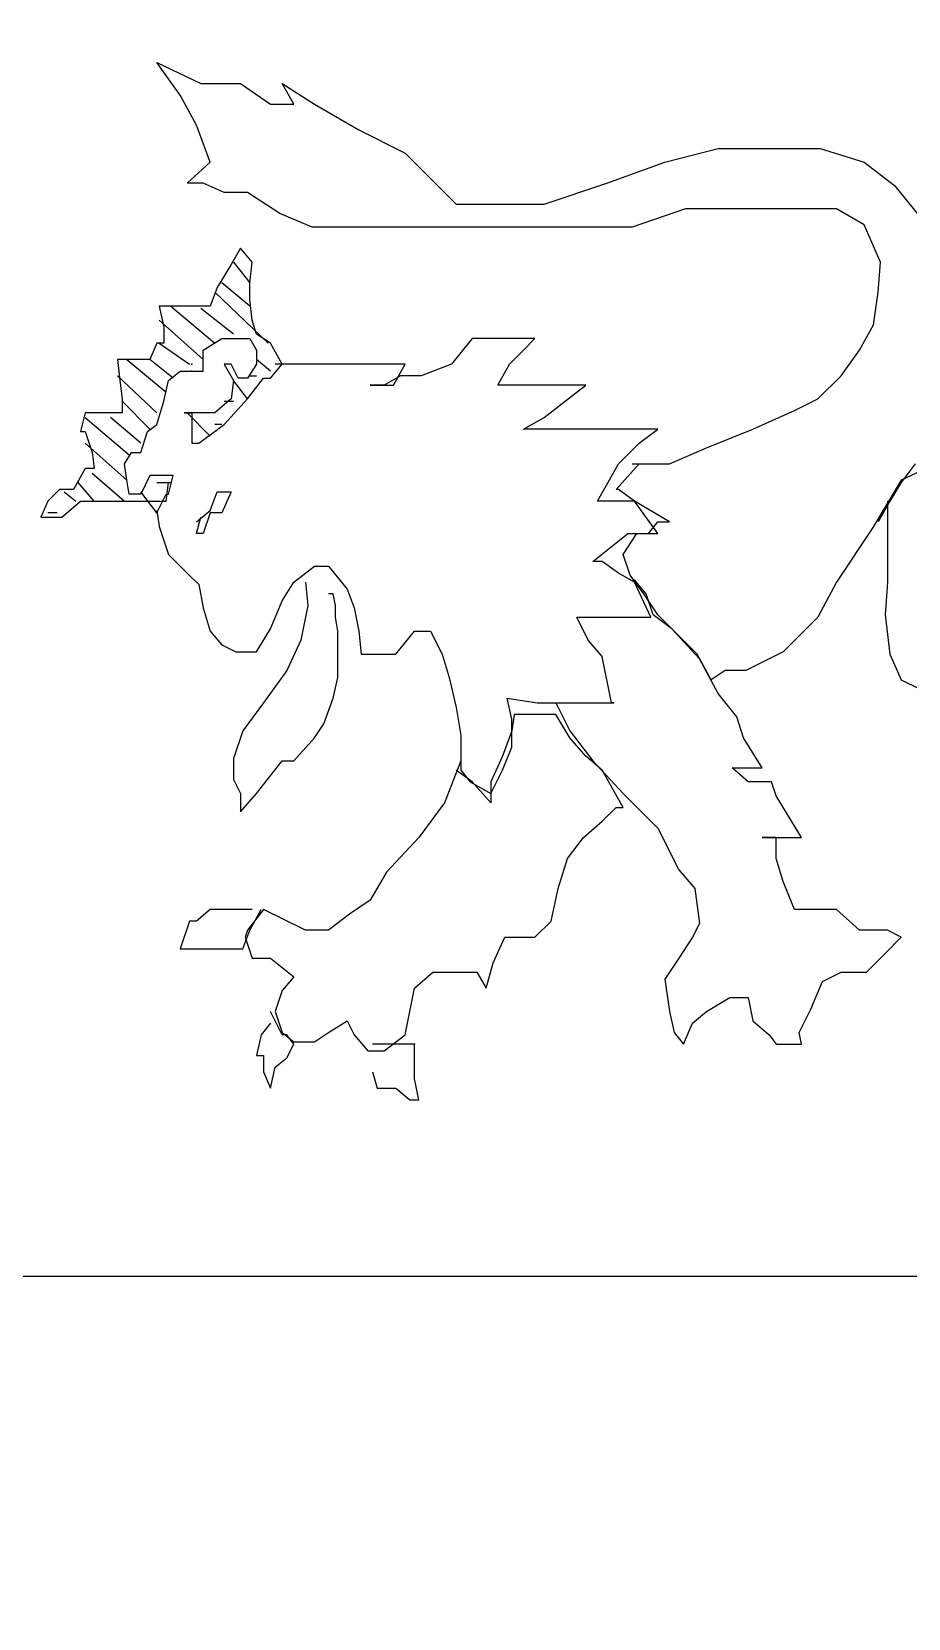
# Model space of a CAD drawing. Extents: x 730854 to 731444, y 4378581 to 4379608.
# Drawn here: x 730885.39 to 730889.17, y 4379440.71 to 4379447.54 of the extents above; entities that cross this region are included whole.
import ezdxf

# ---------------------------------------------------------------- set-up
doc = ezdxf.new("R2010")
doc.units = 0
doc.layers.get('0').update_dxf_attribs({"linetype": 'CONTINUOUS'})

msp = doc.modelspace()

# ---------------------------------------------------------------- linework, layer by layer
at = {"color": 0, "linetype": 'CONTINUOUS'}
for p, q in [((730886.03, 4379447.27), (730885.93, 4379447.41)), ((730885.93, 4379447.41), (730886.12, 4379447.32)), ((730886.03, 4379447.27), (730885.93, 4379447.41)), ((730885.93, 4379447.41), (730886.12, 4379447.32)), ((730886.1, 4379447.14), (730886.03, 4379447.27)), ((730886.1, 4379447.14), (730886.03, 4379447.27)), ((730886.12, 4379447.32), (730886.29, 4379447.32)), ((730886.12, 4379447.32), (730886.29, 4379447.32)), ((730886.29, 4379447.32), (730886.42, 4379447.23)), ((730886.29, 4379447.32), (730886.42, 4379447.23)), ((730886.47, 4379447.32), (730886.61, 4379447.23)), ((730886.52, 4379447.23), (730886.47, 4379447.32)), ((730886.47, 4379447.32), (730886.61, 4379447.23)), ((730886.52, 4379447.23), (730886.47, 4379447.32)), ((730886.42, 4379447.23), (730886.52, 4379447.23)), ((730886.42, 4379447.23), (730886.52, 4379447.23)), ((730886.61, 4379447.23), (730886.8, 4379447.12)), ((730886.61, 4379447.23), (730886.8, 4379447.12)), ((730886.16, 4379446.98), (730886.1, 4379447.14)), ((730886.16, 4379446.98), (730886.1, 4379447.14)), ((730886.8, 4379447.12), (730887, 4379447.02)), ((730886.8, 4379447.12), (730887, 4379447.02)), ((730887, 4379447.02), (730887.1, 4379446.92)), ((730887, 4379447.02), (730887.1, 4379446.92)), ((730888.12, 4379446.98), (730888.35, 4379447.04)), ((730888.12, 4379446.98), (730888.35, 4379447.04)), ((730888.35, 4379447.04), (730888.58, 4379447.04)), ((730888.35, 4379447.04), (730888.58, 4379447.04)), ((730888.58, 4379447.04), (730888.79, 4379447.04)), ((730888.58, 4379447.04), (730888.79, 4379447.04)), ((730888.79, 4379447.04), (730888.98, 4379446.98)), ((730888.79, 4379447.04), (730888.98, 4379446.98)), ((730886.06, 4379446.89), (730886.16, 4379446.98)), ((730886.06, 4379446.89), (730886.16, 4379446.98)), ((730887.1, 4379446.92), (730887.22, 4379446.8)), ((730887.1, 4379446.92), (730887.22, 4379446.8)), ((730887.87, 4379446.89), (730888.12, 4379446.98)), ((730887.87, 4379446.89), (730888.12, 4379446.98)), ((730888.98, 4379446.98), (730889.11, 4379446.88)), ((730888.98, 4379446.98), (730889.11, 4379446.88)), ((730886.13, 4379446.89), (730886.06, 4379446.89)), ((730886.13, 4379446.89), (730886.06, 4379446.89)), ((730886.22, 4379446.85), (730886.13, 4379446.89)), ((730886.22, 4379446.85), (730886.13, 4379446.89)), ((730886.32, 4379446.85), (730886.22, 4379446.85)), ((730886.32, 4379446.85), (730886.22, 4379446.85)), ((730886.46, 4379446.76), (730886.32, 4379446.85)), ((730886.46, 4379446.76), (730886.32, 4379446.85)), ((730887.6, 4379446.8), (730887.87, 4379446.89)), ((730887.6, 4379446.8), (730887.87, 4379446.89)), ((730889.11, 4379446.88), (730889.24, 4379446.72)), ((730889.11, 4379446.88), (730889.24, 4379446.72)), ((730887.22, 4379446.8), (730887.34, 4379446.8)), ((730887.22, 4379446.8), (730887.34, 4379446.8)), ((730887.34, 4379446.8), (730887.6, 4379446.8)), ((730887.34, 4379446.8), (730887.6, 4379446.8)), ((730888.21, 4379446.78), (730887.98, 4379446.7)), ((730888.21, 4379446.78), (730887.98, 4379446.7)), ((730888.49, 4379446.78), (730888.21, 4379446.78)), ((730888.49, 4379446.78), (730888.21, 4379446.78)), ((730888.69, 4379446.78), (730888.49, 4379446.78)), ((730888.69, 4379446.78), (730888.49, 4379446.78)), ((730888.86, 4379446.78), (730888.69, 4379446.78)), ((730888.86, 4379446.78), (730888.69, 4379446.78)), ((730888.98, 4379446.71), (730888.86, 4379446.78)), ((730888.98, 4379446.71), (730888.86, 4379446.78)), ((730886.6, 4379446.7), (730886.46, 4379446.76)), ((730886.6, 4379446.7), (730886.46, 4379446.76)), ((730889.05, 4379446.55), (730888.98, 4379446.71)), ((730889.05, 4379446.55), (730888.98, 4379446.71)), ((730886.81, 4379446.7), (730886.6, 4379446.7)), ((730886.81, 4379446.7), (730886.6, 4379446.7)), ((730886.99, 4379446.7), (730886.81, 4379446.7)), ((730886.99, 4379446.7), (730886.81, 4379446.7)), ((730887.11, 4379446.7), (730886.99, 4379446.7)), ((730887.11, 4379446.7), (730886.99, 4379446.7)), ((730887.33, 4379446.7), (730887.11, 4379446.7)), ((730887.33, 4379446.7), (730887.11, 4379446.7)), ((730887.59, 4379446.7), (730887.33, 4379446.7)), ((730887.59, 4379446.7), (730887.33, 4379446.7)), ((730887.78, 4379446.7), (730887.59, 4379446.7)), ((730887.78, 4379446.7), (730887.59, 4379446.7)), ((730887.98, 4379446.7), (730887.78, 4379446.7)), ((730887.98, 4379446.7), (730887.78, 4379446.7)), ((730886.29, 4379446.61), (730886.25, 4379446.54)), ((730886.29, 4379446.61), (730886.25, 4379446.54)), ((730886.34, 4379446.55), (730886.29, 4379446.61)), ((730886.34, 4379446.55), (730886.29, 4379446.61)), ((730886.25, 4379446.54), (730886.19, 4379446.44)), ((730886.25, 4379446.54), (730886.19, 4379446.44)), ((730886.26, 4379446.55), (730886.33, 4379446.46)), ((730886.26, 4379446.55), (730886.33, 4379446.46)), ((730886.33, 4379446.46), (730886.34, 4379446.55)), ((730886.33, 4379446.46), (730886.34, 4379446.55)), ((730889.04, 4379446.42), (730889.05, 4379446.55)), ((730889.04, 4379446.42), (730889.05, 4379446.55)), ((730886.19, 4379446.44), (730886.16, 4379446.36)), ((730886.19, 4379446.44), (730886.16, 4379446.36)), ((730886.33, 4379446.36), (730886.21, 4379446.46)), ((730886.33, 4379446.36), (730886.21, 4379446.46)), ((730886.33, 4379446.39), (730886.33, 4379446.46)), ((730886.33, 4379446.39), (730886.33, 4379446.46)), ((730886.18, 4379446.42), (730886.41, 4379446.2)), ((730886.18, 4379446.42), (730886.41, 4379446.2)), ((730886.34, 4379446.3), (730886.33, 4379446.39)), ((730886.34, 4379446.3), (730886.33, 4379446.39)), ((730889.02, 4379446.28), (730889.04, 4379446.42)), ((730889.02, 4379446.28), (730889.04, 4379446.42)), ((730886, 4379446.36), (730885.94, 4379446.36)), ((730885.94, 4379446.36), (730885.96, 4379446.27)), ((730886, 4379446.36), (730885.94, 4379446.36)), ((730885.94, 4379446.36), (730885.96, 4379446.27)), ((730886.13, 4379446.13), (730885.94, 4379446.3)), ((730886.13, 4379446.13), (730885.94, 4379446.3)), ((730885.99, 4379446.36), (730886.18, 4379446.2)), ((730885.99, 4379446.36), (730886.18, 4379446.2)), ((730886.05, 4379446.36), (730886, 4379446.36)), ((730886.05, 4379446.36), (730886, 4379446.36)), ((730886.12, 4379446.36), (730886.05, 4379446.36)), ((730886.12, 4379446.36), (730886.05, 4379446.36)), ((730886.16, 4379446.36), (730886.12, 4379446.36)), ((730886.16, 4379446.36), (730886.12, 4379446.36)), ((730886.26, 4379446.24), (730886.12, 4379446.35)), ((730886.26, 4379446.24), (730886.12, 4379446.35)), ((730886.36, 4379446.24), (730886.34, 4379446.3)), ((730886.36, 4379446.24), (730886.34, 4379446.3)), ((730885.96, 4379446.27), (730885.96, 4379446.2)), ((730885.96, 4379446.27), (730885.96, 4379446.2)), ((730886.42, 4379446.2), (730886.36, 4379446.24)), ((730886.42, 4379446.2), (730886.36, 4379446.24)), ((730888.96, 4379446.17), (730889.02, 4379446.28)), ((730888.96, 4379446.17), (730889.02, 4379446.28)), ((730885.93, 4379446.2), (730885.9, 4379446.13)), ((730885.93, 4379446.2), (730885.9, 4379446.13)), ((730885.96, 4379446.2), (730885.93, 4379446.2)), ((730885.96, 4379446.2), (730885.93, 4379446.2)), ((730885.94, 4379446.2), (730886.07, 4379446.11)), ((730885.94, 4379446.2), (730886.07, 4379446.11)), ((730886.13, 4379446.17), (730886.21, 4379446.22)), ((730886.13, 4379446.17), (730886.21, 4379446.22)), ((730886.13, 4379446.08), (730886.13, 4379446.17)), ((730886.13, 4379446.08), (730886.13, 4379446.17)), ((730886.21, 4379446.22), (730886.27, 4379446.22)), ((730886.21, 4379446.22), (730886.27, 4379446.22)), ((730886.27, 4379446.22), (730886.33, 4379446.22)), ((730886.27, 4379446.22), (730886.33, 4379446.22)), ((730886.33, 4379446.22), (730886.36, 4379446.17)), ((730886.33, 4379446.22), (730886.36, 4379446.17)), ((730886.36, 4379446.17), (730886.36, 4379446.11)), ((730886.36, 4379446.17), (730886.36, 4379446.11)), ((730886.47, 4379446.11), (730886.42, 4379446.2)), ((730886.47, 4379446.11), (730886.42, 4379446.2)), ((730887.29, 4379446.22), (730887.2, 4379446.11)), ((730887.29, 4379446.22), (730887.2, 4379446.11)), ((730887.4, 4379446.22), (730887.29, 4379446.22)), ((730887.4, 4379446.22), (730887.29, 4379446.22)), ((730887.56, 4379446.22), (730887.4, 4379446.22)), ((730887.56, 4379446.22), (730887.4, 4379446.22)), ((730887.45, 4379446.11), (730887.51, 4379446.17)), ((730887.45, 4379446.11), (730887.51, 4379446.17)), ((730887.51, 4379446.17), (730887.56, 4379446.22)), ((730887.51, 4379446.17), (730887.56, 4379446.22)), ((730888.88, 4379446.06), (730888.96, 4379446.17)), ((730888.88, 4379446.06), (730888.96, 4379446.17)), ((730885.78, 4379446.13), (730885.76, 4379446.13)), ((730885.76, 4379446.13), (730885.77, 4379446.04)), ((730885.78, 4379446.13), (730885.76, 4379446.13)), ((730885.76, 4379446.13), (730885.77, 4379446.04)), ((730885.86, 4379446.13), (730885.78, 4379446.13)), ((730885.86, 4379446.13), (730885.78, 4379446.13)), ((730885.8, 4379446.13), (730885.97, 4379445.99)), ((730885.8, 4379446.13), (730885.97, 4379445.99)), ((730885.9, 4379446.13), (730885.86, 4379446.13)), ((730885.9, 4379446.13), (730885.86, 4379446.13)), ((730886, 4379446.05), (730885.9, 4379446.13)), ((730886, 4379446.05), (730885.9, 4379446.13)), ((730886.25, 4379446.11), (730886.22, 4379446.11)), ((730886.22, 4379446.11), (730886.26, 4379446.04)), ((730886.25, 4379446.11), (730886.22, 4379446.11)), ((730886.22, 4379446.11), (730886.26, 4379446.04)), ((730886.28, 4379446.05), (730886.25, 4379446.11)), ((730886.28, 4379446.05), (730886.25, 4379446.11)), ((730886.36, 4379446.11), (730886.32, 4379446.05)), ((730886.36, 4379446.11), (730886.32, 4379446.05)), ((730886.42, 4379446.08), (730886.36, 4379446.13)), ((730886.42, 4379446.08), (730886.36, 4379446.13)), ((730886.42, 4379446.05), (730886.47, 4379446.11)), ((730886.42, 4379446.05), (730886.47, 4379446.11)), ((730886.47, 4379446.11), (730886.44, 4379446.11)), ((730886.47, 4379446.11), (730886.44, 4379446.11)), ((730886.52, 4379446.11), (730886.47, 4379446.11)), ((730886.52, 4379446.11), (730886.47, 4379446.11)), ((730886.6, 4379446.11), (730886.52, 4379446.11)), ((730886.6, 4379446.11), (730886.52, 4379446.11)), ((730886.75, 4379446.11), (730886.6, 4379446.11)), ((730886.75, 4379446.11), (730886.6, 4379446.11)), ((730886.85, 4379446.11), (730886.75, 4379446.11)), ((730886.85, 4379446.11), (730886.75, 4379446.11)), ((730886.98, 4379446.11), (730886.85, 4379446.11)), ((730886.98, 4379446.11), (730886.85, 4379446.11)), ((730886.95, 4379446.02), (730887, 4379446.11)), ((730886.95, 4379446.02), (730887, 4379446.11)), ((730887, 4379446.11), (730886.98, 4379446.11)), ((730887, 4379446.11), (730886.98, 4379446.11)), ((730887.2, 4379446.11), (730887.07, 4379446.06)), ((730887.2, 4379446.11), (730887.07, 4379446.06)), ((730887.4, 4379446.02), (730887.45, 4379446.11)), ((730887.4, 4379446.02), (730887.45, 4379446.11)), ((730885.93, 4379445.9), (730885.76, 4379446.06)), ((730885.93, 4379445.9), (730885.76, 4379446.06)), ((730885.77, 4379446.04), (730885.78, 4379445.96)), ((730885.77, 4379446.04), (730885.78, 4379445.96)), ((730885.96, 4379445.95), (730885.98, 4379446.04)), ((730885.96, 4379445.95), (730885.98, 4379446.04)), ((730885.98, 4379446.04), (730886.03, 4379446.08)), ((730885.98, 4379446.04), (730886.03, 4379446.08)), ((730886.03, 4379446.08), (730886.08, 4379446.08)), ((730886.03, 4379446.08), (730886.08, 4379446.08)), ((730886.08, 4379446.08), (730886.13, 4379446.08)), ((730886.08, 4379446.08), (730886.13, 4379446.08)), ((730886.26, 4379446.04), (730886.25, 4379445.96)), ((730886.26, 4379446.04), (730886.25, 4379445.96)), ((730886.32, 4379445.96), (730886.26, 4379446.04)), ((730886.32, 4379445.96), (730886.26, 4379446.04)), ((730886.32, 4379446.05), (730886.28, 4379446.05)), ((730886.32, 4379446.05), (730886.28, 4379446.05)), ((730886.32, 4379445.96), (730886.39, 4379446.05)), ((730886.32, 4379445.96), (730886.39, 4379446.05)), ((730886.33, 4379446.06), (730886.36, 4379446.06)), ((730886.33, 4379446.06), (730886.36, 4379446.06)), ((730886.39, 4379446.05), (730886.42, 4379446.05)), ((730886.39, 4379446.05), (730886.42, 4379446.05)), ((730886.98, 4379446.06), (730886.91, 4379446.02)), ((730886.98, 4379446.06), (730886.91, 4379446.02)), ((730887.07, 4379446.06), (730886.98, 4379446.06)), ((730887.07, 4379446.06), (730886.98, 4379446.06)), ((730888.78, 4379445.96), (730888.88, 4379446.06)), ((730888.78, 4379445.96), (730888.88, 4379446.06)), ((730885.78, 4379445.96), (730885.78, 4379445.9)), ((730885.78, 4379445.96), (730885.78, 4379445.9)), ((730886.25, 4379445.96), (730886.18, 4379445.9)), ((730886.25, 4379445.96), (730886.18, 4379445.9)), ((730886.22, 4379445.85), (730886.32, 4379445.96)), ((730886.22, 4379445.85), (730886.32, 4379445.96)), ((730886.87, 4379446.02), (730886.85, 4379446.02)), ((730886.85, 4379446.02), (730886.95, 4379446.02)), ((730886.87, 4379446.02), (730886.85, 4379446.02)), ((730886.85, 4379446.02), (730886.95, 4379446.02)), ((730886.91, 4379446.02), (730886.87, 4379446.02)), ((730886.91, 4379446.02), (730886.87, 4379446.02)), ((730887.43, 4379446.02), (730887.4, 4379446.02)), ((730887.43, 4379446.02), (730887.4, 4379446.02)), ((730887.51, 4379446.02), (730887.43, 4379446.02)), ((730887.51, 4379446.02), (730887.43, 4379446.02)), ((730887.6, 4379446.02), (730887.51, 4379446.02)), ((730887.6, 4379446.02), (730887.51, 4379446.02)), ((730887.72, 4379446.02), (730887.6, 4379446.02)), ((730887.72, 4379446.02), (730887.6, 4379446.02)), ((730887.69, 4379445.95), (730887.78, 4379446.02)), ((730887.69, 4379445.95), (730887.78, 4379446.02)), ((730887.78, 4379446.02), (730887.72, 4379446.02)), ((730887.78, 4379446.02), (730887.72, 4379446.02)), ((730888.68, 4379445.91), (730888.78, 4379445.96)), ((730888.68, 4379445.91), (730888.78, 4379445.96)), ((730885.62, 4379445.9), (730885.6, 4379445.82)), ((730885.62, 4379445.9), (730885.6, 4379445.82)), ((730885.65, 4379445.9), (730885.62, 4379445.9)), ((730885.65, 4379445.9), (730885.62, 4379445.9)), ((730885.71, 4379445.9), (730885.65, 4379445.9)), ((730885.71, 4379445.9), (730885.65, 4379445.9)), ((730885.73, 4379445.9), (730885.71, 4379445.9)), ((730885.73, 4379445.9), (730885.71, 4379445.9)), ((730885.78, 4379445.9), (730885.73, 4379445.9)), ((730885.78, 4379445.9), (730885.73, 4379445.9)), ((730885.78, 4379445.95), (730885.9, 4379445.83)), ((730885.78, 4379445.95), (730885.9, 4379445.83)), ((730885.93, 4379445.85), (730885.96, 4379445.95)), ((730885.93, 4379445.85), (730885.96, 4379445.95)), ((730886.09, 4379445.9), (730886.05, 4379445.9)), ((730886.05, 4379445.9), (730886.08, 4379445.9)), ((730886.09, 4379445.9), (730886.05, 4379445.9)), ((730886.05, 4379445.9), (730886.08, 4379445.9)), ((730886.06, 4379445.9), (730886.16, 4379445.8)), ((730886.06, 4379445.9), (730886.16, 4379445.8)), ((730886.08, 4379445.9), (730886.08, 4379445.77)), ((730886.08, 4379445.9), (730886.08, 4379445.77)), ((730886.11, 4379445.9), (730886.09, 4379445.9)), ((730886.11, 4379445.9), (730886.09, 4379445.9)), ((730886.13, 4379445.9), (730886.11, 4379445.9)), ((730886.13, 4379445.9), (730886.11, 4379445.9)), ((730886.18, 4379445.9), (730886.13, 4379445.9)), ((730886.18, 4379445.9), (730886.13, 4379445.9)), ((730886.22, 4379445.95), (730886.26, 4379445.95)), ((730886.22, 4379445.95), (730886.26, 4379445.95)), ((730887.6, 4379445.88), (730887.69, 4379445.95)), ((730887.6, 4379445.88), (730887.69, 4379445.95)), ((730888.5, 4379445.83), (730888.68, 4379445.91)), ((730888.5, 4379445.83), (730888.68, 4379445.91)), ((730885.6, 4379445.82), (730885.62, 4379445.82)), ((730885.6, 4379445.82), (730885.62, 4379445.82)), ((730885.62, 4379445.88), (730885.81, 4379445.72)), ((730885.62, 4379445.88), (730885.81, 4379445.72)), ((730885.62, 4379445.82), (730885.65, 4379445.73)), ((730885.62, 4379445.82), (730885.65, 4379445.73)), ((730885.86, 4379445.77), (730885.73, 4379445.88)), ((730885.86, 4379445.77), (730885.73, 4379445.88)), ((730885.86, 4379445.73), (730885.89, 4379445.82)), ((730885.86, 4379445.73), (730885.89, 4379445.82)), ((730885.89, 4379445.82), (730885.93, 4379445.85)), ((730885.89, 4379445.82), (730885.93, 4379445.85)), ((730886.11, 4379445.77), (730886.22, 4379445.85)), ((730886.11, 4379445.77), (730886.22, 4379445.85)), ((730886.21, 4379445.85), (730886.18, 4379445.85)), ((730886.21, 4379445.85), (730886.18, 4379445.85)), ((730887.51, 4379445.83), (730887.6, 4379445.88)), ((730887.51, 4379445.83), (730887.6, 4379445.88)), ((730887.59, 4379445.83), (730887.51, 4379445.83)), ((730887.59, 4379445.83), (730887.51, 4379445.83)), ((730887.67, 4379445.83), (730887.59, 4379445.83)), ((730887.67, 4379445.83), (730887.59, 4379445.83)), ((730887.79, 4379445.83), (730887.67, 4379445.83)), ((730887.79, 4379445.83), (730887.67, 4379445.83)), ((730887.92, 4379445.83), (730887.79, 4379445.83)), ((730887.92, 4379445.83), (730887.79, 4379445.83)), ((730888.09, 4379445.83), (730887.92, 4379445.83)), ((730888.09, 4379445.83), (730887.92, 4379445.83)), ((730888.01, 4379445.77), (730888.09, 4379445.83)), ((730888.01, 4379445.77), (730888.09, 4379445.83)), ((730888.3, 4379445.75), (730888.5, 4379445.83)), ((730888.3, 4379445.75), (730888.5, 4379445.83)), ((730885.8, 4379445.61), (730885.62, 4379445.77)), ((730885.8, 4379445.61), (730885.62, 4379445.77)), ((730886.08, 4379445.77), (730886.11, 4379445.77)), ((730886.08, 4379445.77), (730886.11, 4379445.77)), ((730887.92, 4379445.68), (730888.01, 4379445.77)), ((730887.92, 4379445.68), (730888.01, 4379445.77)), ((730888.14, 4379445.68), (730888.3, 4379445.75)), ((730888.14, 4379445.68), (730888.3, 4379445.75)), ((730885.65, 4379445.73), (730885.66, 4379445.66)), ((730885.65, 4379445.73), (730885.66, 4379445.66)), ((730885.79, 4379445.68), (730885.82, 4379445.73)), ((730885.79, 4379445.68), (730885.82, 4379445.73)), ((730885.82, 4379445.73), (730885.86, 4379445.73)), ((730885.82, 4379445.73), (730885.86, 4379445.73)), ((730885.62, 4379445.66), (730885.57, 4379445.57)), ((730885.62, 4379445.66), (730885.57, 4379445.57)), ((730885.66, 4379445.66), (730885.62, 4379445.66)), ((730885.66, 4379445.66), (730885.62, 4379445.66)), ((730885.65, 4379445.64), (730885.79, 4379445.52)), ((730885.65, 4379445.64), (730885.79, 4379445.52)), ((730885.8, 4379445.61), (730885.79, 4379445.68)), ((730885.8, 4379445.61), (730885.79, 4379445.68)), ((730885.9, 4379445.63), (730885.86, 4379445.55)), ((730885.9, 4379445.63), (730885.86, 4379445.55)), ((730885.93, 4379445.63), (730885.9, 4379445.63)), ((730885.93, 4379445.63), (730885.9, 4379445.63)), ((730885.98, 4379445.63), (730885.93, 4379445.63)), ((730885.98, 4379445.63), (730885.93, 4379445.63)), ((730885.98, 4379445.55), (730886, 4379445.63)), ((730886, 4379445.63), (730885.98, 4379445.63)), ((730885.98, 4379445.55), (730886, 4379445.63)), ((730886, 4379445.63), (730885.98, 4379445.63)), ((730887.83, 4379445.52), (730887.92, 4379445.68)), ((730887.83, 4379445.52), (730887.92, 4379445.68)), ((730887.91, 4379445.57), (730888.01, 4379445.68)), ((730887.91, 4379445.57), (730888.01, 4379445.68)), ((730887.98, 4379445.68), (730888.14, 4379445.68)), ((730887.98, 4379445.68), (730888.14, 4379445.68)), ((730888.01, 4379445.68), (730888.07, 4379445.68)), ((730888.01, 4379445.68), (730888.07, 4379445.68)), ((730889.2, 4379445.68), (730889.14, 4379445.6)), ((730889.29, 4379445.68), (730889.14, 4379445.61)), ((730889.2, 4379445.68), (730889.14, 4379445.6)), ((730889.29, 4379445.68), (730889.14, 4379445.61)), ((730885.51, 4379445.57), (730885.46, 4379445.52)), ((730885.51, 4379445.57), (730885.46, 4379445.52)), ((730885.57, 4379445.57), (730885.51, 4379445.57)), ((730885.57, 4379445.57), (730885.51, 4379445.57)), ((730885.53, 4379445.56), (730885.58, 4379445.52)), ((730885.53, 4379445.56), (730885.58, 4379445.52)), ((730885.66, 4379445.52), (730885.59, 4379445.6)), ((730885.66, 4379445.52), (730885.59, 4379445.6)), ((730885.81, 4379445.55), (730885.8, 4379445.61)), ((730885.81, 4379445.55), (730885.8, 4379445.61)), ((730885.86, 4379445.55), (730885.81, 4379445.55)), ((730885.86, 4379445.55), (730885.81, 4379445.55)), ((730885.93, 4379445.47), (730885.86, 4379445.56)), ((730885.93, 4379445.47), (730885.86, 4379445.56)), ((730885.93, 4379445.6), (730885.97, 4379445.6)), ((730885.93, 4379445.6), (730885.97, 4379445.6)), ((730885.93, 4379445.47), (730885.97, 4379445.55)), ((730885.93, 4379445.47), (730885.97, 4379445.55)), ((730885.97, 4379445.6), (730885.98, 4379445.6)), ((730885.97, 4379445.52), (730885.98, 4379445.6)), ((730885.97, 4379445.6), (730885.98, 4379445.6)), ((730885.97, 4379445.52), (730885.98, 4379445.6)), ((730885.97, 4379445.55), (730885.98, 4379445.55)), ((730885.97, 4379445.55), (730885.98, 4379445.55)), ((730885.98, 4379445.6), (730885.99, 4379445.6)), ((730885.98, 4379445.6), (730885.99, 4379445.6)), ((730886.16, 4379445.48), (730886.19, 4379445.56)), ((730886.16, 4379445.48), (730886.19, 4379445.56)), ((730886.19, 4379445.56), (730886.25, 4379445.56)), ((730886.19, 4379445.56), (730886.25, 4379445.56)), ((730886.25, 4379445.56), (730886.21, 4379445.47)), ((730886.25, 4379445.56), (730886.21, 4379445.47)), ((730887.92, 4379445.57), (730887.91, 4379445.57)), ((730887.92, 4379445.57), (730887.91, 4379445.57)), ((730887.99, 4379445.52), (730887.92, 4379445.57)), ((730887.99, 4379445.52), (730887.92, 4379445.57)), ((730889.14, 4379445.61), (730889.02, 4379445.41)), ((730889.14, 4379445.61), (730889.02, 4379445.41)), ((730889.14, 4379445.6), (730889.09, 4379445.52)), ((730889.14, 4379445.6), (730889.09, 4379445.52)), ((730885.46, 4379445.52), (730885.43, 4379445.45)), ((730885.46, 4379445.52), (730885.43, 4379445.45)), ((730885.52, 4379445.45), (730885.6, 4379445.52)), ((730885.52, 4379445.45), (730885.6, 4379445.52)), ((730885.6, 4379445.52), (730885.68, 4379445.52)), ((730885.6, 4379445.52), (730885.68, 4379445.52)), ((730885.68, 4379445.52), (730885.76, 4379445.52)), ((730885.68, 4379445.52), (730885.76, 4379445.52)), ((730885.76, 4379445.52), (730885.82, 4379445.52)), ((730885.76, 4379445.52), (730885.82, 4379445.52)), ((730885.82, 4379445.52), (730885.86, 4379445.52)), ((730885.82, 4379445.52), (730885.86, 4379445.52)), ((730885.86, 4379445.52), (730885.89, 4379445.52)), ((730885.86, 4379445.52), (730885.89, 4379445.52)), ((730885.89, 4379445.52), (730885.9, 4379445.52)), ((730885.89, 4379445.52), (730885.9, 4379445.52)), ((730885.9, 4379445.52), (730885.94, 4379445.52)), ((730885.9, 4379445.52), (730885.94, 4379445.52)), ((730885.93, 4379445.48), (730885.94, 4379445.41)), ((730885.93, 4379445.48), (730885.94, 4379445.41)), ((730885.94, 4379445.52), (730885.97, 4379445.52)), ((730885.94, 4379445.52), (730885.97, 4379445.52)), ((730886.1, 4379445.43), (730886.16, 4379445.48)), ((730886.1, 4379445.43), (730886.16, 4379445.48)), ((730887.92, 4379445.52), (730887.83, 4379445.52)), ((730887.92, 4379445.52), (730887.83, 4379445.52)), ((730887.99, 4379445.52), (730887.92, 4379445.52)), ((730887.99, 4379445.52), (730887.92, 4379445.52)), ((730888.09, 4379445.38), (730887.99, 4379445.52)), ((730888.14, 4379445.43), (730887.99, 4379445.52)), ((730888.09, 4379445.38), (730887.99, 4379445.52)), ((730888.14, 4379445.43), (730887.99, 4379445.52)), ((730889.09, 4379445.52), (730889.04, 4379445.43)), ((730889.09, 4379445.52), (730889.04, 4379445.43)), ((730889.08, 4379445.52), (730889.08, 4379445.35)), ((730889.08, 4379445.52), (730889.08, 4379445.35)), ((730885.43, 4379445.45), (730885.52, 4379445.45)), ((730885.43, 4379445.45), (730885.52, 4379445.45)), ((730885.5, 4379445.47), (730885.46, 4379445.47)), ((730885.5, 4379445.47), (730885.46, 4379445.47)), ((730885.94, 4379445.41), (730885.98, 4379445.29)), ((730885.94, 4379445.41), (730885.98, 4379445.29)), ((730886.1, 4379445.38), (730886.12, 4379445.45)), ((730886.1, 4379445.38), (730886.12, 4379445.45)), ((730886.16, 4379445.47), (730886.13, 4379445.38)), ((730886.16, 4379445.47), (730886.13, 4379445.38)), ((730886.18, 4379445.47), (730886.16, 4379445.47)), ((730886.18, 4379445.47), (730886.16, 4379445.47)), ((730886.21, 4379445.47), (730886.18, 4379445.47)), ((730886.21, 4379445.47), (730886.18, 4379445.47)), ((730888.05, 4379445.38), (730888.09, 4379445.43)), ((730888.05, 4379445.38), (730888.09, 4379445.43)), ((730888.09, 4379445.43), (730888.14, 4379445.43)), ((730888.09, 4379445.43), (730888.14, 4379445.43)), ((730889.02, 4379445.41), (730888.86, 4379445.17)), ((730889.02, 4379445.41), (730888.86, 4379445.17)), ((730886.11, 4379445.38), (730886.1, 4379445.38)), ((730886.11, 4379445.38), (730886.1, 4379445.38)), ((730886.13, 4379445.38), (730886.11, 4379445.38)), ((730886.13, 4379445.38), (730886.11, 4379445.38)), ((730887.81, 4379445.26), (730887.96, 4379445.38)), ((730887.81, 4379445.26), (730887.96, 4379445.38)), ((730887.94, 4379445.29), (730888, 4379445.38)), ((730887.94, 4379445.29), (730888, 4379445.38)), ((730887.96, 4379445.38), (730888.05, 4379445.38)), ((730887.96, 4379445.38), (730888.05, 4379445.38)), ((730888, 4379445.38), (730888.07, 4379445.38)), ((730888, 4379445.38), (730888.07, 4379445.38)), ((730888.07, 4379445.38), (730888.09, 4379445.38)), ((730888.07, 4379445.38), (730888.09, 4379445.38)), ((730889.08, 4379445.35), (730889.08, 4379445.17)), ((730889.08, 4379445.35), (730889.08, 4379445.17)), ((730885.98, 4379445.29), (730886.06, 4379445.21)), ((730885.98, 4379445.29), (730886.06, 4379445.21)), ((730887.97, 4379445.2), (730887.94, 4379445.29)), ((730887.97, 4379445.2), (730887.94, 4379445.29)), ((730886.06, 4379445.21), (730886.11, 4379445.16)), ((730886.06, 4379445.21), (730886.11, 4379445.16)), ((730886.52, 4379445.17), (730886.61, 4379445.24)), ((730886.52, 4379445.17), (730886.61, 4379445.24)), ((730886.61, 4379445.24), (730886.67, 4379445.24)), ((730886.61, 4379445.24), (730886.67, 4379445.24)), ((730886.67, 4379445.24), (730886.75, 4379445.14)), ((730886.67, 4379445.24), (730886.75, 4379445.14)), ((730887.85, 4379445.26), (730887.81, 4379445.26)), ((730887.85, 4379445.26), (730887.81, 4379445.26)), ((730887.92, 4379445.21), (730887.85, 4379445.26)), ((730887.92, 4379445.21), (730887.85, 4379445.26)), ((730887.99, 4379445.17), (730887.92, 4379445.21)), ((730887.99, 4379445.17), (730887.92, 4379445.21)), ((730886.11, 4379445.16), (730886.13, 4379445.06)), ((730886.11, 4379445.16), (730886.13, 4379445.06)), ((730886.47, 4379445.09), (730886.52, 4379445.17)), ((730886.47, 4379445.09), (730886.52, 4379445.17)), ((730886.57, 4379445.17), (730886.58, 4379445.07)), ((730886.57, 4379445.17), (730886.58, 4379445.07)), ((730886.75, 4379445.14), (730886.78, 4379445.06)), ((730886.75, 4379445.14), (730886.78, 4379445.06)), ((730888.03, 4379445.12), (730887.97, 4379445.2)), ((730888.03, 4379445.12), (730887.97, 4379445.2)), ((730888.04, 4379445.12), (730887.99, 4379445.18)), ((730888.04, 4379445.12), (730887.99, 4379445.18)), ((730888.06, 4379445.02), (730887.99, 4379445.17)), ((730888.06, 4379445.02), (730887.99, 4379445.17)), ((730888.86, 4379445.17), (730888.78, 4379445.02)), ((730888.86, 4379445.17), (730888.78, 4379445.02)), ((730889.08, 4379445.17), (730889.07, 4379445.03)), ((730889.08, 4379445.17), (730889.07, 4379445.03)), ((730886.42, 4379444.97), (730886.47, 4379445.09)), ((730886.42, 4379444.97), (730886.47, 4379445.09)), ((730886.58, 4379445.07), (730886.55, 4379444.92)), ((730886.58, 4379445.07), (730886.55, 4379444.92)), ((730886.69, 4379445.12), (730886.67, 4379445.12)), ((730886.69, 4379445.12), (730886.67, 4379445.12)), ((730886.7, 4379445.07), (730886.69, 4379445.12)), ((730886.7, 4379445.07), (730886.69, 4379445.12)), ((730886.7, 4379445.02), (730886.7, 4379445.07)), ((730886.7, 4379445.02), (730886.7, 4379445.07)), ((730888.09, 4379445.03), (730888.03, 4379445.12)), ((730888.09, 4379445.03), (730888.03, 4379445.12)), ((730888.07, 4379445.03), (730888.04, 4379445.12)), ((730888.07, 4379445.03), (730888.04, 4379445.12)), ((730886.13, 4379445.06), (730886.16, 4379444.96)), ((730886.13, 4379445.06), (730886.16, 4379444.96)), ((730886.71, 4379444.96), (730886.7, 4379445.02)), ((730886.71, 4379444.96), (730886.7, 4379445.02)), ((730886.78, 4379445.06), (730886.8, 4379444.96)), ((730886.78, 4379445.06), (730886.8, 4379444.96)), ((730887.79, 4379444.92), (730887.74, 4379445.02)), ((730887.74, 4379445.02), (730887.87, 4379445.02)), ((730887.79, 4379444.92), (730887.74, 4379445.02)), ((730887.74, 4379445.02), (730887.87, 4379445.02)), ((730887.87, 4379445.02), (730888, 4379445.02)), ((730887.87, 4379445.02), (730888, 4379445.02)), ((730888, 4379445.02), (730888.06, 4379445.02)), ((730888, 4379445.02), (730888.06, 4379445.02)), ((730888.15, 4379444.97), (730888.07, 4379445.03)), ((730888.15, 4379444.97), (730888.07, 4379445.03)), ((730888.15, 4379444.97), (730888.09, 4379445.03)), ((730888.15, 4379444.97), (730888.09, 4379445.03)), ((730888.78, 4379445.02), (730888.63, 4379444.87)), ((730888.78, 4379445.02), (730888.63, 4379444.87)), ((730889.07, 4379445.03), (730889.09, 4379444.86)), ((730889.07, 4379445.03), (730889.09, 4379444.86)), ((730886.16, 4379444.96), (730886.21, 4379444.9)), ((730886.16, 4379444.96), (730886.21, 4379444.9)), ((730886.36, 4379444.87), (730886.42, 4379444.97)), ((730886.36, 4379444.87), (730886.42, 4379444.97)), ((730886.71, 4379444.86), (730886.71, 4379444.96)), ((730886.71, 4379444.86), (730886.71, 4379444.96)), ((730886.8, 4379444.96), (730886.81, 4379444.86)), ((730886.8, 4379444.96), (730886.81, 4379444.86)), ((730886.96, 4379444.86), (730887.04, 4379444.96)), ((730886.96, 4379444.86), (730887.04, 4379444.96)), ((730887.04, 4379444.96), (730887.11, 4379444.96)), ((730887.04, 4379444.96), (730887.11, 4379444.96)), ((730887.11, 4379444.96), (730887.16, 4379444.86)), ((730887.11, 4379444.96), (730887.16, 4379444.86)), ((730888.26, 4379444.86), (730888.15, 4379444.97)), ((730888.27, 4379444.84), (730888.15, 4379444.97)), ((730888.26, 4379444.86), (730888.15, 4379444.97)), ((730888.27, 4379444.84), (730888.15, 4379444.97)), ((730886.21, 4379444.9), (730886.27, 4379444.87)), ((730886.21, 4379444.9), (730886.27, 4379444.87)), ((730886.27, 4379444.87), (730886.36, 4379444.87)), ((730886.27, 4379444.87), (730886.36, 4379444.87)), ((730886.55, 4379444.92), (730886.49, 4379444.79)), ((730886.55, 4379444.92), (730886.49, 4379444.79)), ((730887.85, 4379444.85), (730887.79, 4379444.92)), ((730887.85, 4379444.85), (730887.79, 4379444.92)), ((730888.63, 4379444.87), (730888.47, 4379444.79)), ((730888.63, 4379444.87), (730888.47, 4379444.79)), ((730886.71, 4379444.76), (730886.71, 4379444.86)), ((730886.71, 4379444.76), (730886.71, 4379444.86)), ((730886.81, 4379444.86), (730886.89, 4379444.86)), ((730886.81, 4379444.86), (730886.89, 4379444.86)), ((730886.89, 4379444.86), (730886.96, 4379444.86)), ((730886.89, 4379444.86), (730886.96, 4379444.86)), ((730887.16, 4379444.86), (730887.19, 4379444.76)), ((730887.16, 4379444.86), (730887.19, 4379444.76)), ((730887.89, 4379444.65), (730887.85, 4379444.85)), ((730887.89, 4379444.65), (730887.85, 4379444.85)), ((730888.32, 4379444.75), (730888.26, 4379444.86)), ((730888.32, 4379444.75), (730888.26, 4379444.86)), ((730888.35, 4379444.69), (730888.27, 4379444.84)), ((730888.35, 4379444.69), (730888.27, 4379444.84)), ((730889.09, 4379444.86), (730889.14, 4379444.75)), ((730889.09, 4379444.86), (730889.14, 4379444.75)), ((730886.49, 4379444.79), (730886.39, 4379444.65)), ((730886.49, 4379444.79), (730886.39, 4379444.65)), ((730886.69, 4379444.67), (730886.71, 4379444.76)), ((730886.69, 4379444.67), (730886.71, 4379444.76)), ((730887.19, 4379444.76), (730887.22, 4379444.63)), ((730887.19, 4379444.76), (730887.22, 4379444.63)), ((730888.38, 4379444.79), (730888.32, 4379444.75)), ((730888.38, 4379444.79), (730888.32, 4379444.75)), ((730888.47, 4379444.79), (730888.38, 4379444.79)), ((730888.47, 4379444.79), (730888.38, 4379444.79)), ((730889.14, 4379444.75), (730889.3, 4379444.67)), ((730889.14, 4379444.75), (730889.3, 4379444.67)), ((730886.65, 4379444.56), (730886.69, 4379444.67)), ((730886.65, 4379444.56), (730886.69, 4379444.67)), ((730887.44, 4379444.67), (730887.57, 4379444.65)), ((730887.46, 4379444.58), (730887.44, 4379444.67)), ((730887.44, 4379444.67), (730887.57, 4379444.65)), ((730887.46, 4379444.58), (730887.44, 4379444.67)), ((730888.43, 4379444.59), (730888.35, 4379444.69)), ((730888.43, 4379444.59), (730888.35, 4379444.69)), ((730886.39, 4379444.65), (730886.3, 4379444.53)), ((730886.39, 4379444.65), (730886.3, 4379444.53)), ((730887.22, 4379444.63), (730887.24, 4379444.51)), ((730887.22, 4379444.63), (730887.24, 4379444.51)), ((730887.47, 4379444.6), (730887.46, 4379444.53)), ((730887.47, 4379444.6), (730887.46, 4379444.53)), ((730887.59, 4379444.6), (730887.47, 4379444.6)), ((730887.59, 4379444.6), (730887.47, 4379444.6)), ((730887.57, 4379444.65), (730887.68, 4379444.65)), ((730887.57, 4379444.65), (730887.68, 4379444.65)), ((730887.65, 4379444.6), (730887.59, 4379444.6)), ((730887.65, 4379444.6), (730887.59, 4379444.6)), ((730887.65, 4379444.65), (730887.71, 4379444.53)), ((730887.65, 4379444.65), (730887.71, 4379444.53)), ((730887.71, 4379444.5), (730887.65, 4379444.6)), ((730887.71, 4379444.5), (730887.65, 4379444.6)), ((730887.68, 4379444.65), (730887.76, 4379444.65)), ((730887.68, 4379444.65), (730887.76, 4379444.65)), ((730887.76, 4379444.65), (730887.81, 4379444.65)), ((730887.76, 4379444.65), (730887.81, 4379444.65)), ((730887.81, 4379444.65), (730887.9, 4379444.65)), ((730887.81, 4379444.65), (730887.9, 4379444.65)), ((730887.9, 4379444.65), (730887.89, 4379444.65)), ((730887.9, 4379444.65), (730887.89, 4379444.65)), ((730888.46, 4379444.5), (730888.43, 4379444.59)), ((730888.46, 4379444.5), (730888.43, 4379444.59)), ((730886.3, 4379444.53), (730886.26, 4379444.41)), ((730886.3, 4379444.53), (730886.26, 4379444.41)), ((730886.61, 4379444.5), (730886.65, 4379444.56)), ((730886.61, 4379444.5), (730886.65, 4379444.56)), ((730887.46, 4379444.53), (730887.42, 4379444.42)), ((730887.46, 4379444.53), (730887.42, 4379444.42)), ((730887.46, 4379444.46), (730887.46, 4379444.58)), ((730887.46, 4379444.46), (730887.46, 4379444.58)), ((730887.71, 4379444.53), (730887.81, 4379444.4)), ((730887.71, 4379444.53), (730887.81, 4379444.4)), ((730886.52, 4379444.4), (730886.61, 4379444.5)), ((730886.52, 4379444.4), (730886.61, 4379444.5)), ((730887.24, 4379444.51), (730887.24, 4379444.44)), ((730887.24, 4379444.51), (730887.24, 4379444.44)), ((730887.42, 4379444.36), (730887.46, 4379444.46)), ((730887.42, 4379444.36), (730887.46, 4379444.46)), ((730887.78, 4379444.42), (730887.71, 4379444.5)), ((730887.78, 4379444.42), (730887.71, 4379444.5)), ((730888.54, 4379444.37), (730888.46, 4379444.5)), ((730888.54, 4379444.37), (730888.46, 4379444.5)), ((730886.26, 4379444.41), (730886.26, 4379444.32)), ((730886.26, 4379444.41), (730886.26, 4379444.32)), ((730886.36, 4379444.26), (730886.47, 4379444.4)), ((730886.36, 4379444.26), (730886.47, 4379444.4)), ((730886.47, 4379444.4), (730886.52, 4379444.4)), ((730886.47, 4379444.4), (730886.52, 4379444.4)), ((730887.24, 4379444.4), (730887.17, 4379444.22)), ((730887.24, 4379444.4), (730887.17, 4379444.22)), ((730887.24, 4379444.44), (730887.24, 4379444.36)), ((730887.24, 4379444.44), (730887.24, 4379444.36)), ((730887.42, 4379444.42), (730887.37, 4379444.31)), ((730887.42, 4379444.42), (730887.37, 4379444.31)), ((730887.85, 4379444.36), (730887.78, 4379444.42)), ((730887.85, 4379444.36), (730887.78, 4379444.42)), ((730887.81, 4379444.4), (730887.94, 4379444.26)), ((730887.81, 4379444.4), (730887.94, 4379444.26)), ((730886.26, 4379444.32), (730886.29, 4379444.26)), ((730886.26, 4379444.32), (730886.29, 4379444.26)), ((730887.29, 4379444.31), (730887.22, 4379444.36)), ((730887.29, 4379444.31), (730887.22, 4379444.36)), ((730887.24, 4379444.36), (730887.28, 4379444.31)), ((730887.24, 4379444.36), (730887.28, 4379444.31)), ((730887.37, 4379444.26), (730887.42, 4379444.36)), ((730887.37, 4379444.26), (730887.42, 4379444.36)), ((730887.94, 4379444.2), (730887.85, 4379444.36)), ((730887.94, 4379444.2), (730887.85, 4379444.36)), ((730888.48, 4379444.31), (730888.41, 4379444.37)), ((730888.41, 4379444.37), (730888.44, 4379444.37)), ((730888.48, 4379444.31), (730888.41, 4379444.37)), ((730888.41, 4379444.37), (730888.44, 4379444.37)), ((730888.44, 4379444.37), (730888.54, 4379444.37)), ((730888.44, 4379444.37), (730888.54, 4379444.37)), ((730886.29, 4379444.26), (730886.29, 4379444.18)), ((730886.29, 4379444.18), (730886.36, 4379444.26)), ((730886.29, 4379444.26), (730886.29, 4379444.18)), ((730886.29, 4379444.18), (730886.36, 4379444.26)), ((730887.28, 4379444.31), (730887.37, 4379444.26)), ((730887.28, 4379444.31), (730887.37, 4379444.26)), ((730887.37, 4379444.22), (730887.29, 4379444.31)), ((730887.37, 4379444.22), (730887.29, 4379444.31)), ((730887.37, 4379444.31), (730887.37, 4379444.22)), ((730887.37, 4379444.31), (730887.37, 4379444.22)), ((730887.94, 4379444.26), (730888.09, 4379444.11)), ((730887.94, 4379444.26), (730888.09, 4379444.11)), ((730888.58, 4379444.31), (730888.48, 4379444.31)), ((730888.58, 4379444.31), (730888.48, 4379444.31)), ((730888.6, 4379444.25), (730888.58, 4379444.31)), ((730888.6, 4379444.25), (730888.58, 4379444.31)), ((730888.71, 4379444.07), (730888.6, 4379444.25)), ((730888.71, 4379444.07), (730888.6, 4379444.25)), ((730887.17, 4379444.22), (730887.06, 4379444.07)), ((730887.17, 4379444.22), (730887.06, 4379444.07)), ((730887.85, 4379444.14), (730887.91, 4379444.2)), ((730887.85, 4379444.14), (730887.91, 4379444.2)), ((730887.91, 4379444.2), (730887.94, 4379444.2)), ((730887.91, 4379444.2), (730887.94, 4379444.2)), ((730887.77, 4379444.07), (730887.85, 4379444.14)), ((730887.77, 4379444.07), (730887.85, 4379444.14)), ((730888.09, 4379444.11), (730888.18, 4379443.93)), ((730888.09, 4379444.11), (730888.18, 4379443.93)), ((730887.06, 4379444.07), (730886.92, 4379443.92)), ((730887.06, 4379444.07), (730886.92, 4379443.92)), ((730887.7, 4379443.98), (730887.77, 4379444.07)), ((730887.7, 4379443.98), (730887.77, 4379444.07)), ((730888.6, 4379444.07), (730888.54, 4379444.07)), ((730888.54, 4379444.07), (730888.57, 4379444.07)), ((730888.6, 4379444.07), (730888.54, 4379444.07)), ((730888.54, 4379444.07), (730888.57, 4379444.07)), ((730888.57, 4379444.07), (730888.64, 4379444.07)), ((730888.57, 4379444.07), (730888.64, 4379444.07)), ((730888.6, 4379443.98), (730888.6, 4379444.07)), ((730888.6, 4379443.98), (730888.6, 4379444.07)), ((730888.64, 4379444.07), (730888.71, 4379444.07)), ((730888.64, 4379444.07), (730888.71, 4379444.07)), ((730887.66, 4379443.85), (730887.7, 4379443.98)), ((730887.66, 4379443.85), (730887.7, 4379443.98)), ((730888.63, 4379443.88), (730888.6, 4379443.98)), ((730888.63, 4379443.88), (730888.6, 4379443.98)), ((730886.92, 4379443.92), (730886.85, 4379443.8)), ((730886.92, 4379443.92), (730886.85, 4379443.8)), ((730888.18, 4379443.93), (730888.25, 4379443.85)), ((730888.18, 4379443.93), (730888.25, 4379443.85)), ((730887.63, 4379443.71), (730887.66, 4379443.85)), ((730887.63, 4379443.71), (730887.66, 4379443.85)), ((730888.25, 4379443.85), (730888.27, 4379443.7)), ((730888.25, 4379443.85), (730888.27, 4379443.7)), ((730888.68, 4379443.76), (730888.63, 4379443.88)), ((730888.68, 4379443.76), (730888.63, 4379443.88)), ((730886.85, 4379443.8), (730886.76, 4379443.74)), ((730886.85, 4379443.8), (730886.76, 4379443.74)), ((730886.07, 4379443.71), (730886.03, 4379443.59)), ((730886.07, 4379443.71), (730886.03, 4379443.59)), ((730886.1, 4379443.71), (730886.07, 4379443.71)), ((730886.1, 4379443.71), (730886.07, 4379443.71)), ((730886.16, 4379443.76), (730886.1, 4379443.71)), ((730886.16, 4379443.76), (730886.1, 4379443.71)), ((730886.26, 4379443.76), (730886.16, 4379443.76)), ((730886.26, 4379443.76), (730886.16, 4379443.76)), ((730886.34, 4379443.76), (730886.26, 4379443.76)), ((730886.34, 4379443.76), (730886.26, 4379443.76)), ((730886.39, 4379443.76), (730886.32, 4379443.67)), ((730886.39, 4379443.76), (730886.32, 4379443.67)), ((730886.33, 4379443.67), (730886.38, 4379443.76)), ((730886.33, 4379443.67), (730886.38, 4379443.76)), ((730886.57, 4379443.67), (730886.39, 4379443.76)), ((730886.57, 4379443.67), (730886.39, 4379443.76)), ((730886.76, 4379443.74), (730886.67, 4379443.67)), ((730886.76, 4379443.74), (730886.67, 4379443.67)), ((730887.56, 4379443.64), (730887.63, 4379443.71)), ((730887.56, 4379443.64), (730887.63, 4379443.71)), ((730888.27, 4379443.7), (730888.24, 4379443.64)), ((730888.27, 4379443.7), (730888.24, 4379443.64)), ((730888.76, 4379443.76), (730888.68, 4379443.76)), ((730888.76, 4379443.76), (730888.68, 4379443.76)), ((730888.86, 4379443.76), (730888.76, 4379443.76)), ((730888.86, 4379443.76), (730888.76, 4379443.76)), ((730888.96, 4379443.67), (730888.86, 4379443.76)), ((730888.96, 4379443.67), (730888.86, 4379443.76)), ((730886.3, 4379443.59), (730886.33, 4379443.67)), ((730886.3, 4379443.59), (730886.33, 4379443.67)), ((730886.32, 4379443.67), (730886.31, 4379443.64)), ((730886.32, 4379443.67), (730886.31, 4379443.64)), ((730886.31, 4379443.64), (730886.34, 4379443.55)), ((730886.31, 4379443.64), (730886.34, 4379443.55)), ((730886.67, 4379443.67), (730886.57, 4379443.67)), ((730886.67, 4379443.67), (730886.57, 4379443.67)), ((730887.38, 4379443.53), (730887.43, 4379443.64)), ((730887.38, 4379443.53), (730887.43, 4379443.64)), ((730887.43, 4379443.64), (730887.46, 4379443.64)), ((730887.43, 4379443.64), (730887.46, 4379443.64)), ((730887.46, 4379443.64), (730887.51, 4379443.64)), ((730887.46, 4379443.64), (730887.51, 4379443.64)), ((730887.51, 4379443.64), (730887.54, 4379443.64)), ((730887.51, 4379443.64), (730887.54, 4379443.64)), ((730887.54, 4379443.64), (730887.56, 4379443.64)), ((730887.54, 4379443.64), (730887.56, 4379443.64)), ((730888.24, 4379443.64), (730888.18, 4379443.55)), ((730888.24, 4379443.64), (730888.18, 4379443.55)), ((730889.08, 4379443.67), (730888.96, 4379443.67)), ((730889.08, 4379443.67), (730888.96, 4379443.67)), ((730889.07, 4379443.57), (730889.14, 4379443.64)), ((730889.07, 4379443.57), (730889.14, 4379443.64)), ((730889.14, 4379443.64), (730889.08, 4379443.67)), ((730889.14, 4379443.64), (730889.08, 4379443.67)), ((730886.03, 4379443.59), (730886.1, 4379443.59)), ((730886.03, 4379443.59), (730886.1, 4379443.59)), ((730886.1, 4379443.59), (730886.16, 4379443.59)), ((730886.1, 4379443.59), (730886.16, 4379443.59)), ((730886.16, 4379443.59), (730886.22, 4379443.59)), ((730886.16, 4379443.59), (730886.22, 4379443.59)), ((730886.22, 4379443.59), (730886.26, 4379443.59)), ((730886.22, 4379443.59), (730886.26, 4379443.59)), ((730886.26, 4379443.59), (730886.29, 4379443.59)), ((730886.26, 4379443.59), (730886.29, 4379443.59)), ((730886.29, 4379443.59), (730886.3, 4379443.59)), ((730886.29, 4379443.59), (730886.3, 4379443.59)), ((730888.99, 4379443.49), (730889.07, 4379443.57)), ((730888.99, 4379443.49), (730889.07, 4379443.57)), ((730886.34, 4379443.55), (730886.42, 4379443.55)), ((730886.34, 4379443.55), (730886.42, 4379443.55)), ((730886.42, 4379443.55), (730886.52, 4379443.47)), ((730886.42, 4379443.55), (730886.52, 4379443.47)), ((730887.35, 4379443.42), (730887.38, 4379443.53)), ((730887.35, 4379443.42), (730887.38, 4379443.53)), ((730888.18, 4379443.55), (730888.12, 4379443.46)), ((730888.18, 4379443.55), (730888.12, 4379443.46)), ((730886.52, 4379443.47), (730886.47, 4379443.41)), ((730886.52, 4379443.47), (730886.47, 4379443.41)), ((730887.04, 4379443.42), (730887.12, 4379443.49)), ((730887.04, 4379443.42), (730887.12, 4379443.49)), ((730887.12, 4379443.49), (730887.2, 4379443.49)), ((730887.12, 4379443.49), (730887.2, 4379443.49)), ((730887.2, 4379443.49), (730887.26, 4379443.49)), ((730887.2, 4379443.49), (730887.26, 4379443.49)), ((730887.26, 4379443.49), (730887.31, 4379443.49)), ((730887.26, 4379443.49), (730887.31, 4379443.49)), ((730887.31, 4379443.49), (730887.35, 4379443.42)), ((730887.31, 4379443.49), (730887.35, 4379443.42)), ((730888.12, 4379443.46), (730888.14, 4379443.32)), ((730888.12, 4379443.46), (730888.14, 4379443.32)), ((730888.75, 4379443.33), (730888.8, 4379443.45)), ((730888.75, 4379443.33), (730888.8, 4379443.45)), ((730888.8, 4379443.45), (730888.88, 4379443.49)), ((730888.8, 4379443.45), (730888.88, 4379443.49)), ((730888.88, 4379443.49), (730888.99, 4379443.49)), ((730888.88, 4379443.49), (730888.99, 4379443.49)), ((730886.47, 4379443.41), (730886.44, 4379443.32)), ((730886.47, 4379443.41), (730886.44, 4379443.32)), ((730887.02, 4379443.32), (730887.04, 4379443.42)), ((730887.02, 4379443.32), (730887.04, 4379443.42)), ((730888.3, 4379443.32), (730888.4, 4379443.38)), ((730888.3, 4379443.32), (730888.4, 4379443.38)), ((730888.4, 4379443.38), (730888.48, 4379443.38)), ((730888.4, 4379443.38), (730888.48, 4379443.38)), ((730888.48, 4379443.38), (730888.5, 4379443.28)), ((730888.48, 4379443.38), (730888.5, 4379443.28)), ((730886.47, 4379443.22), (730886.42, 4379443.32)), ((730886.47, 4379443.22), (730886.42, 4379443.32)), ((730886.44, 4379443.32), (730886.47, 4379443.23)), ((730886.44, 4379443.32), (730886.47, 4379443.23)), ((730887, 4379443.22), (730887.02, 4379443.32)), ((730887, 4379443.22), (730887.02, 4379443.32)), ((730888.14, 4379443.32), (730888.16, 4379443.23)), ((730888.14, 4379443.32), (730888.16, 4379443.23)), ((730888.24, 4379443.27), (730888.3, 4379443.32)), ((730888.24, 4379443.27), (730888.3, 4379443.32)), ((730888.7, 4379443.23), (730888.75, 4379443.33)), ((730888.7, 4379443.23), (730888.75, 4379443.33)), ((730886.38, 4379443.22), (730886.36, 4379443.13)), ((730886.38, 4379443.22), (730886.36, 4379443.13)), ((730886.42, 4379443.27), (730886.38, 4379443.22)), ((730886.42, 4379443.27), (730886.38, 4379443.22)), ((730886.47, 4379443.23), (730886.52, 4379443.19)), ((730886.47, 4379443.23), (730886.52, 4379443.19)), ((730886.49, 4379443.22), (730886.47, 4379443.22)), ((730886.49, 4379443.22), (730886.47, 4379443.22)), ((730886.52, 4379443.18), (730886.49, 4379443.22)), ((730886.52, 4379443.18), (730886.49, 4379443.22)), ((730886.61, 4379443.19), (730886.67, 4379443.23)), ((730886.61, 4379443.19), (730886.67, 4379443.23)), ((730886.67, 4379443.23), (730886.75, 4379443.28)), ((730886.67, 4379443.23), (730886.75, 4379443.28)), ((730886.75, 4379443.28), (730886.78, 4379443.22)), ((730886.75, 4379443.28), (730886.78, 4379443.22)), ((730886.78, 4379443.22), (730886.84, 4379443.15)), ((730886.78, 4379443.22), (730886.84, 4379443.15)), ((730886.91, 4379443.15), (730887, 4379443.22)), ((730886.91, 4379443.15), (730887, 4379443.22)), ((730888.16, 4379443.23), (730888.2, 4379443.18)), ((730888.16, 4379443.23), (730888.2, 4379443.18)), ((730888.2, 4379443.18), (730888.24, 4379443.27)), ((730888.2, 4379443.18), (730888.24, 4379443.27)), ((730888.5, 4379443.28), (730888.57, 4379443.22)), ((730888.5, 4379443.28), (730888.57, 4379443.22)), ((730888.57, 4379443.22), (730888.6, 4379443.18)), ((730888.57, 4379443.22), (730888.6, 4379443.18)), ((730888.71, 4379443.18), (730888.7, 4379443.23)), ((730888.71, 4379443.18), (730888.7, 4379443.23)), ((730886.49, 4379443.12), (730886.52, 4379443.18)), ((730886.49, 4379443.12), (730886.52, 4379443.18)), ((730886.52, 4379443.19), (730886.61, 4379443.19)), ((730886.52, 4379443.19), (730886.61, 4379443.19)), ((730886.89, 4379443.18), (730886.86, 4379443.18)), ((730886.89, 4379443.18), (730886.86, 4379443.18)), ((730886.98, 4379443.18), (730886.89, 4379443.18)), ((730886.98, 4379443.18), (730886.89, 4379443.18)), ((730887.04, 4379443.18), (730886.98, 4379443.18)), ((730887.04, 4379443.18), (730886.98, 4379443.18)), ((730887.04, 4379443.1), (730887.04, 4379443.18)), ((730887.04, 4379443.1), (730887.04, 4379443.18)), ((730888.6, 4379443.18), (730888.66, 4379443.18)), ((730888.6, 4379443.18), (730888.66, 4379443.18)), ((730888.66, 4379443.18), (730888.71, 4379443.18)), ((730888.66, 4379443.18), (730888.71, 4379443.18)), ((730886.36, 4379443.13), (730886.39, 4379443.13)), ((730886.36, 4379443.13), (730886.39, 4379443.13)), ((730886.39, 4379443.13), (730886.39, 4379443.06)), ((730886.39, 4379443.13), (730886.39, 4379443.06)), ((730886.44, 4379443.08), (730886.49, 4379443.12)), ((730886.44, 4379443.08), (730886.49, 4379443.12)), ((730886.84, 4379443.15), (730886.91, 4379443.15)), ((730886.84, 4379443.15), (730886.91, 4379443.15)), ((730887.04, 4379443.03), (730887.04, 4379443.1)), ((730887.04, 4379443.03), (730887.04, 4379443.1)), ((730886.39, 4379443.06), (730886.42, 4379442.99)), ((730886.39, 4379443.06), (730886.42, 4379442.99)), ((730886.42, 4379442.99), (730886.44, 4379443.08)), ((730886.42, 4379442.99), (730886.44, 4379443.08)), ((730886.86, 4379443.06), (730886.88, 4379442.99)), ((730886.86, 4379443.06), (730886.88, 4379442.99)), ((730887.06, 4379442.94), (730887.04, 4379443.03)), ((730887.06, 4379442.94), (730887.04, 4379443.03)), ((730886.88, 4379442.99), (730886.96, 4379442.99)), ((730886.88, 4379442.99), (730886.96, 4379442.99)), ((730886.96, 4379442.99), (730887.02, 4379442.94)), ((730886.96, 4379442.99), (730887.02, 4379442.94)), ((730887.02, 4379442.94), (730887.06, 4379442.94)), ((730887.02, 4379442.94), (730887.06, 4379442.94)), ((730884.98, 4379442.18), (730885.45, 4379442.18)), ((730884.98, 4379442.18), (730885.45, 4379442.18)), ((730885.45, 4379442.18), (730886.36, 4379442.18)), ((730885.45, 4379442.18), (730886.36, 4379442.18)), ((730886.36, 4379442.18), (730887.41, 4379442.18)), ((730886.36, 4379442.18), (730887.41, 4379442.18)), ((730887.41, 4379442.18), (730888.19, 4379442.18)), ((730887.41, 4379442.18), (730888.19, 4379442.18)), ((730888.19, 4379442.18), (730888.97, 4379442.18)), ((730888.19, 4379442.18), (730888.97, 4379442.18)), ((730888.97, 4379442.18), (730889.59, 4379442.18)), ((730888.97, 4379442.18), (730889.59, 4379442.18))]:
    msp.add_line(p, q, dxfattribs=at)
for p in [(730886.08, 4379446.11), (730886.08, 4379446.11), (730886.08, 4379446.08), (730886.08, 4379446.08), (730886.05, 4379445.9), (730886.05, 4379445.9), (730886.08, 4379445.9), (730886.08, 4379445.9), (730885.93, 4379445.47), (730885.93, 4379445.47), (730887.04, 4379443.18), (730887.04, 4379443.18)]:
    msp.add_point(p, dxfattribs=at)

# ---------------------------------------------------------------- meshes
mesh = msp.add_polyface(dxfattribs=at)
corners = [(730854.5, 4378581), (730854.5, 4378581), (730854.5, 4378771.9618), (731162.5, 4378581), (730854.5, 4378946.4935), (731444, 4378581), (730854.5, 4379607.5), (731444, 4379242.0065), (731444, 4379607.5)]
mesh.append_faces([[corners[k] for k in face] for face in [(0, 1, 3, 2), (2, 3, 5, 4), (4, 5, 7, 6), (6, 7, 8, 8)]], dxfattribs={"vtx0": -1, "vtx2": -1, "color": 0})
mesh = msp.add_polyface(dxfattribs=at)
corners = [(730864.5, 4379421), (730864.5, 4379421), (730864.5, 4379595.2713), (731145.58, 4379421), (730864.5, 4379601.5), (731145.58, 4379427.2287), (731145.58, 4379601.5)]
mesh.append_faces([[corners[k] for k in face] for face in [(0, 1, 3, 2), (2, 3, 5, 4), (4, 5, 6, 6)]], dxfattribs={"vtx0": -1, "vtx2": -1, "color": 0})

doc.saveas('drawing.dxf')
